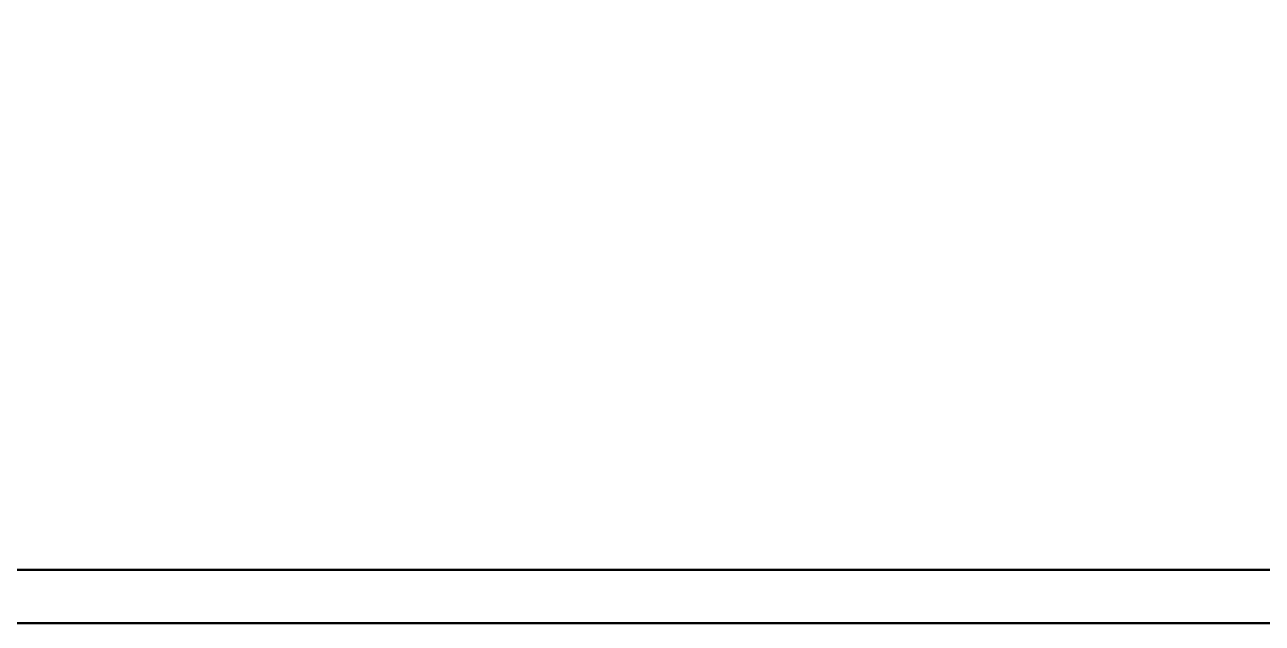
# Model space of a CAD drawing. Header units: millimetres. Extents: x -1 to 1121, y -406 to 1.
# Drawn here: x 522.64 to 558.08, y -404.82 to -387.69 of the extents above; entities that cross this region are included whole.
import ezdxf

# ---------------------------------------------------------------- set-up
doc = ezdxf.new("R2010")
doc.units = ezdxf.units.MM
doc.linetypes.add('CONTINUA', pattern=[0])
doc.layers.add('PQ_200_2D', color=1, linetype='Continuous')
doc.layers.add('PQ_200_3D', color=1, linetype='CONTINUA')

msp = doc.modelspace()

# ---------------------------------------------------------------- linework, layer by layer
at = {"layer": 'PQ_200_2D'}
msp.add_lwpolyline([(144.411, -404.814), (956.931, -404.82)], dxfattribs=at)

# ---------------------------------------------------------------- meshes
at = {"layer": 'PQ_200_3D', "lineweight": 40}
mesh = msp.add_polyface(dxfattribs=at)
corners = [(47.818, -328.634, 869.805), (1056.267, -328.636, 869.805), (1048.363, -349.08, 870.162), (1036.256, -367.316, 870.48), (1020.518, -382.482, 870.745), (1001.897, -393.859, 870.943), (981.273, -400.908, 871.067), (959.623, -403.296, 871.108), (144.411, -403.296, 871.108), (118.637, -399.604, 871.044), (94.638, -389.443, 870.866), (73.984, -373.479, 870.588), (58.029, -352.756, 870.226)]
mesh.append_faces([[corners[k] for k in face] for face in [(3, 7, 2), (5, 7, 4), (0, 8, 12), (8, 0, 7), (1, 7, 0)]], dxfattribs={"vtx0": -1, "vtx1": -1})
mesh.append_faces([[corners[k] for k in face] for face in [(7, 3, 4), (7, 1, 2), (8, 10, 11)]], dxfattribs={"vtx0": -1, "vtx2": -1})
mesh.append_faces([[corners[k] for k in face] for face in [(6, 7, 5)]], dxfattribs={"vtx1": -1})
mesh.append_faces([[corners[k] for k in face] for face in [(11, 12, 8)]], dxfattribs={"vtx1": -1, "vtx2": -1})
mesh.append_faces([[corners[k] for k in face] for face in [(8, 9, 10)]], dxfattribs={"vtx2": -1})
mesh = msp.add_polyface(dxfattribs=at)
corners = [(47.818, -331.102, 893.297), (58.029, -354.918, 890.794), (73.984, -375.376, 888.644), (94.637, -391.137, 886.987), (118.637, -401.169, 885.933), (144.411, -404.814, 885.55), (959.623, -404.814, 885.55), (985.512, -401.425, 885.906), (1009.638, -391.492, 886.95), (1030.358, -375.689, 888.611), (1046.262, -355.093, 890.776), (1056.267, -331.106, 893.297), (1056.421, -330.335, 893.378), (1056.472, -329.558, 893.459), (47.596, -329.558, 893.459), (47.655, -330.334, 893.378)]
mesh.append_faces([[corners[k] for k in face] for face in [(9, 13, 8), (8, 13, 7), (5, 14, 4), (4, 14, 3)]], dxfattribs={"vtx0": -1, "vtx1": -1})
mesh.append_faces([[corners[k] for k in face] for face in [(13, 9, 10), (13, 6, 7), (6, 13, 14, 5), (14, 2, 3)]], dxfattribs={"vtx0": -1, "vtx2": -1})
mesh.append_faces([[corners[k] for k in face] for face in [(12, 13, 11)]], dxfattribs={"vtx1": -1})
mesh.append_faces([[corners[k] for k in face] for face in [(10, 11, 13), (0, 1, 14), (1, 2, 14)]], dxfattribs={"vtx1": -1, "vtx2": -1})
mesh.append_faces([[corners[k] for k in face] for face in [(14, 15, 0)]], dxfattribs={"vtx2": -1})
mesh = msp.add_polyface(dxfattribs=at)
corners = [(144.411, -404.814, 885.55), (144.411, -403.296, 871.108), (959.623, -403.296, 871.108), (959.623, -404.814, 885.55)]
mesh.append_faces([[corners[k] for k in face] for face in [(0, 1, 2, 3)]])

doc.saveas('drawing.dxf')
